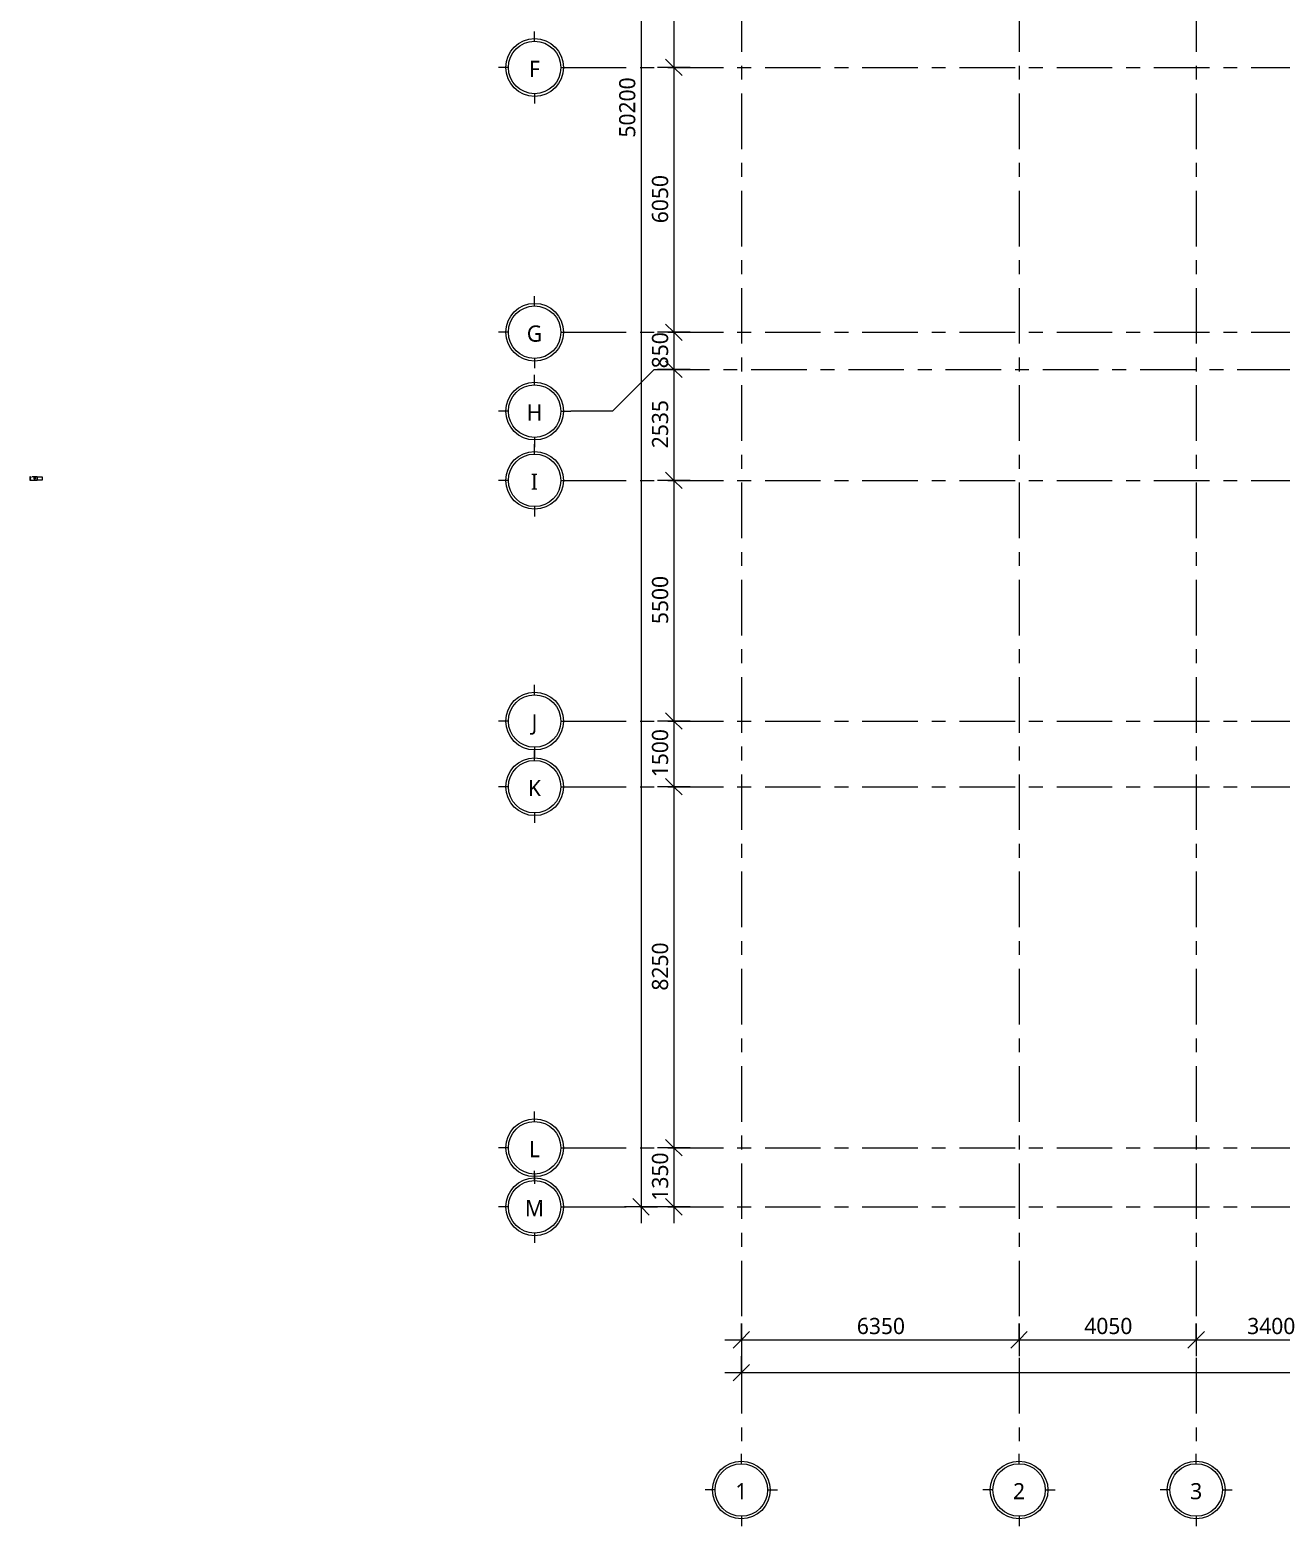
# Model space of a CAD drawing. Header units: millimetres. Extents: x 472 to 124515, y -23895 to 51792.
# Drawn here: x 472 to 29080, y -23895 to 10292 of the extents above; entities that cross this region are included whole.
import ezdxf

# ---------------------------------------------------------------- set-up
doc = ezdxf.new("R2010")
doc.units = ezdxf.units.MM
doc.header["$LTSCALE"] = 100
doc.linetypes.add('IMPORT-HIDDEN', pattern=[9.525, 6.35, -3.175])
doc.linetypes.add('Ligne de quadrillage', pattern=[22.225, 12.7, -3.175, 3.175, -3.175])
for name, color, linetype, lineweight in [('A-010-D_DIM', 211, 'Continuous', 5), ('A-010-D_DIM-150', 211, 'Continuous', 5), ('A-010-M_LINE', 90, 'Continuous', 5), ('A-010-M_LINE-T', 151, 'Continuous', 13), ('Z-030-M_GRID', 191, 'Continuous', 5), ('Z-033_T_GRIDREF', 31, 'Continuous', 5)]:
    doc.layers.add(name, color=color, linetype=linetype, lineweight=lineweight)
doc.styles.add('Trebuchet MS', font='trebuc.ttf', dxfattribs={"height": 369.230769})
doc.dimstyles.new('ART-Cotes_linéaires', dxfattribs={"dimscale": 304.8, "dimtxt": 375, "dimasz": 1.230315, "dimexe": 1.230315, "dimexo": 0.0625, "dimgap": 0.098425, "dimtad": 1, "dimdec": 0, "dimdsep": 46, "dimtxsty": 'Trebuchet MS', "dimblk1": 'OBLIQUE', "dimblk2": 'OBLIQUE', "dimsah": 1, "dimcen": 0.09, "dimdle": 1.230315, "dimazin": 0, "dimtfac": 1, "dimtdec": 4, "dimtix": 1, "dimtmove": 0, "dimatfit": 3, "dimfxl": 1.230315, "dimfxlon": 1, "dimtvp": 1, "dimtolj": 1, "dimtzin": 0, "dimarcsym": 2})

# ---------------------------------------------------------------- blocks, each defined once
blk = doc.blocks.new('Grid - End of the grid line - Circle-4360-4_022 - ART-Level 4 - TYP 1 C1')
at = {"layer": 'Z-033_T_GRIDREF'}
for p, q in [((0, 4), (0, 5.5)), ((-4, 0), (-5.5, 0)), ((4, 0), (5.5, 0)), ((0, -4), (0, -5.5))]:
    blk.add_line(p, q, dxfattribs=at)
for radius in [4.4, 4]:
    blk.add_circle((0, 0), radius, dxfattribs=at)
blk = doc.blocks.new('DIMBLOCK1-4_022 - ART-Level 4 - TYP 1 C1')
at = {"layer": 'A-010-D_DIM-150', "transparency": 16777216}
for p, q in [((16739, -19264), (16739, -20014)), ((16739, -19639), (16739, -19264)), ((23089, -19264), (23089, -20014)), ((23089, -19639), (23089, -19264)), ((16364, -19639), (23089, -19639))]:
    blk.add_line(p, q, dxfattribs=at)
at = {"layer": 'A-010-D_DIM-150', "lineweight": 15, "transparency": 16777216}
for p, q in [((16739, -19639), (16926, -19452)), ((23089, -19639), (23276, -19452)), ((16739, -19639), (16551, -19827)), ((23089, -19639), (22901, -19827))]:
    blk.add_line(p, q, dxfattribs=at)
at = {"layer": 'A-010-D_DIM-150', "color": 0, "transparency": 16777216, "insert": (19380, -19138), "char_height": 369.2, "width": 1281.36, "attachment_point": 1, "line_spacing_factor": 1.032839, "style": 'Trebuchet MS'}
blk.add_mtext('6350', dxfattribs=at)
blk = doc.blocks.new('_Oblique')
at = {"color": 0, "linetype": 'ByBlock', "lineweight": -2}
blk.add_line((-0.5, -0.5), (0.5, 0.5), dxfattribs=at)
blk = doc.blocks.new('DIMBLOCK2-4_022 - ART-Level 4 - TYP 1 C1')
at = {"layer": 'A-010-D_DIM-150', "transparency": 16777216}
for p, q in [((23089, -19264), (23089, -20014)), ((23089, -19639), (23089, -19264)), ((27139, -19264), (27139, -20014)), ((27139, -19639), (27139, -19264)), ((23089, -19639), (27139, -19639))]:
    blk.add_line(p, q, dxfattribs=at)
at = {"layer": 'A-010-D_DIM-150', "lineweight": 15, "transparency": 16777216}
for p, q in [((23089, -19639), (23276, -19452)), ((27139, -19639), (27326, -19452)), ((23089, -19639), (22901, -19827)), ((27139, -19639), (26951, -19827))]:
    blk.add_line(p, q, dxfattribs=at)
at = {"layer": 'A-010-D_DIM-150', "color": 0, "transparency": 16777216, "insert": (24580, -19138), "char_height": 369.2, "width": 1281.36, "attachment_point": 1, "line_spacing_factor": 1.032839, "style": 'Trebuchet MS'}
blk.add_mtext('4050', dxfattribs=at)
blk = doc.blocks.new('DIMBLOCK3-4_022 - ART-Level 4 - TYP 1 C1')
at = {"layer": 'A-010-D_DIM-150', "transparency": 16777216}
for p, q in [((27139, -19264), (27139, -20014)), ((27139, -19639), (27139, -19264)), ((30539, -19264), (30539, -20014)), ((30539, -19639), (30539, -19264)), ((27139, -19639), (30539, -19639))]:
    blk.add_line(p, q, dxfattribs=at)
at = {"layer": 'A-010-D_DIM-150', "lineweight": 15, "transparency": 16777216}
for p, q in [((27139, -19639), (27326, -19452)), ((30539, -19639), (30726, -19452)), ((27139, -19639), (26951, -19827)), ((30539, -19639), (30351, -19827))]:
    blk.add_line(p, q, dxfattribs=at)
at = {"layer": 'A-010-D_DIM-150', "color": 0, "transparency": 16777216, "insert": (28305, -19138), "char_height": 369.2, "width": 1281.36, "attachment_point": 1, "line_spacing_factor": 1.032839, "style": 'Trebuchet MS'}
blk.add_mtext('3400', dxfattribs=at)
blk = doc.blocks.new('DIMBLOCK19-4_022 - ART-Level 4 - TYP 1 C1')
at = {"layer": 'A-010-D_DIM-150', "transparency": 16777216}
for p, q in [((16739, -20014), (16739, -20764)), ((16739, -20389), (16739, -20014)), ((113239, -20014), (113239, -20764)), ((113239, -20389), (113239, -20014)), ((16364, -20389), (113614, -20389))]:
    blk.add_line(p, q, dxfattribs=at)
at = {"layer": 'A-010-D_DIM-150', "lineweight": 15, "transparency": 16777216}
for p, q in [((16739, -20389), (16551, -20577)), ((16739, -20389), (16926, -20202)), ((113239, -20389), (113051, -20577)), ((113239, -20389), (113426, -20202))]:
    blk.add_line(p, q, dxfattribs=at)
at = {"layer": 'A-010-D_DIM-150', "color": 0, "transparency": 16777216, "insert": (64321, -19888), "char_height": 369.2, "width": 1601.69, "attachment_point": 1, "line_spacing_factor": 1.032839, "style": 'Trebuchet MS'}
blk.add_mtext('96500', dxfattribs=at)
blk = doc.blocks.new('DIMBLOCK24-4_022 - ART-Level 4 - TYP 1 C1')
at = {"layer": 'A-010-D_DIM-150', "lineweight": 15, "transparency": 16777216}
for p, q in [((15195, 13250), (15008, 13437)), ((15195, 13250), (15383, 13062)), ((15195, 9435), (15008, 9622)), ((15195, 9435), (15383, 9248))]:
    blk.add_line(p, q, dxfattribs=at)
at = {"layer": 'A-010-D_DIM-150', "transparency": 16777216}
for p, q in [((15570, 13250), (14820, 13250)), ((15195, 13250), (15195, 9435)), ((15195, 13250), (15570, 13250)), ((15570, 9435), (14820, 9435)), ((15195, 9435), (15570, 9435))]:
    blk.add_line(p, q, dxfattribs=at)
at = {"layer": 'A-010-D_DIM-150', "color": 0, "transparency": 16777216, "insert": (14695, 10809), "char_height": 369.2, "width": 1281.36, "attachment_point": 1, "rotation": 90, "line_spacing_factor": 1.032839, "style": 'Trebuchet MS'}
blk.add_mtext('3815', dxfattribs=at)
blk = doc.blocks.new('DIMBLOCK25-4_022 - ART-Level 4 - TYP 1 C1')
at = {"layer": 'A-010-D_DIM-150', "lineweight": 15, "transparency": 16777216}
for p, q in [((15195, 9435), (15008, 9622)), ((15195, 9435), (15383, 9248)), ((15195, 3385), (15008, 3572)), ((15195, 3385), (15383, 3197))]:
    blk.add_line(p, q, dxfattribs=at)
at = {"layer": 'A-010-D_DIM-150', "transparency": 16777216}
for p, q in [((15570, 9435), (14820, 9435)), ((15195, 9435), (15195, 3385)), ((15195, 9435), (15570, 9435)), ((15570, 3385), (14820, 3385)), ((15195, 3385), (15570, 3385))]:
    blk.add_line(p, q, dxfattribs=at)
at = {"layer": 'A-010-D_DIM-150', "color": 0, "transparency": 16777216, "insert": (14695, 5876), "char_height": 369.2, "width": 1281.36, "attachment_point": 1, "rotation": 90, "line_spacing_factor": 1.032839, "style": 'Trebuchet MS'}
blk.add_mtext('6050', dxfattribs=at)
blk = doc.blocks.new('DIMBLOCK26-4_022 - ART-Level 4 - TYP 1 C1')
at = {"layer": 'A-010-D_DIM-150', "lineweight": 15, "transparency": 16777216}
for p, q in [((15195, 3385), (15008, 3572)), ((15195, 3385), (15383, 3197)), ((15195, 2535), (15008, 2722)), ((15195, 2535), (15383, 2348))]:
    blk.add_line(p, q, dxfattribs=at)
at = {"layer": 'A-010-D_DIM-150', "transparency": 16777216}
for p, q in [((15570, 3385), (14820, 3385)), ((15195, 3385), (15195, 2535)), ((15195, 3385), (15570, 3385)), ((15570, 2535), (14820, 2535)), ((15195, 2535), (15570, 2535))]:
    blk.add_line(p, q, dxfattribs=at)
at = {"layer": 'A-010-D_DIM-150', "color": 0, "transparency": 16777216, "insert": (14695, 2560), "char_height": 369.2, "width": 961.02, "attachment_point": 1, "rotation": 90, "line_spacing_factor": 1.032839, "style": 'Trebuchet MS'}
blk.add_mtext('850', dxfattribs=at)
blk = doc.blocks.new('DIMBLOCK27-4_022 - ART-Level 4 - TYP 1 C1')
at = {"layer": 'A-010-D_DIM-150', "transparency": 16777216}
for p, q in [((15570, 2535), (14820, 2535)), ((15195, 2535), (15195, 0)), ((15195, 2535), (15570, 2535)), ((15570, 0), (14820, 0)), ((15195, 0), (15570, 0))]:
    blk.add_line(p, q, dxfattribs=at)
at = {"layer": 'A-010-D_DIM-150', "lineweight": 15, "transparency": 16777216}
for p, q in [((15195, 2535), (15008, 2722)), ((15195, 2535), (15383, 2348)), ((15195, 0), (15008, 187)), ((15195, 0), (15383, -188))]:
    blk.add_line(p, q, dxfattribs=at)
at = {"layer": 'A-010-D_DIM-150', "color": 0, "transparency": 16777216, "insert": (14695, 734), "char_height": 369.2, "width": 1281.36, "attachment_point": 1, "rotation": 90, "line_spacing_factor": 1.032839, "style": 'Trebuchet MS'}
blk.add_mtext('2535', dxfattribs=at)
blk = doc.blocks.new('DIMBLOCK28-4_022 - ART-Level 4 - TYP 1 C1')
at = {"layer": 'A-010-D_DIM-150', "lineweight": 15, "transparency": 16777216}
for p, q in [((15195, 0), (15008, 187)), ((15195, 0), (15383, -188)), ((15195, -5500), (15008, -5313)), ((15195, -5500), (15383, -5688))]:
    blk.add_line(p, q, dxfattribs=at)
at = {"layer": 'A-010-D_DIM-150', "transparency": 16777216}
for p, q in [((15570, 0), (14820, 0)), ((15195, 0), (15195, -5500)), ((15195, 0), (15570, 0)), ((15570, -5500), (14820, -5500)), ((15195, -5500), (15570, -5500))]:
    blk.add_line(p, q, dxfattribs=at)
at = {"layer": 'A-010-D_DIM-150', "color": 0, "transparency": 16777216, "insert": (14695, -3284), "char_height": 369.2, "width": 1281.36, "attachment_point": 1, "rotation": 90, "line_spacing_factor": 1.032839, "style": 'Trebuchet MS'}
blk.add_mtext('5500', dxfattribs=at)
blk = doc.blocks.new('DIMBLOCK29-4_022 - ART-Level 4 - TYP 1 C1')
at = {"layer": 'A-010-D_DIM-150', "lineweight": 15, "transparency": 16777216}
for p, q in [((15195, -5500), (15008, -5313)), ((15195, -5500), (15383, -5688)), ((15195, -7000), (15008, -6812)), ((15195, -7000), (15383, -7187))]:
    blk.add_line(p, q, dxfattribs=at)
at = {"layer": 'A-010-D_DIM-150', "transparency": 16777216}
for p, q in [((15570, -5500), (14820, -5500)), ((15195, -5500), (15195, -7000)), ((15195, -5500), (15570, -5500)), ((15570, -7000), (14820, -7000)), ((15195, -7000), (15570, -7000))]:
    blk.add_line(p, q, dxfattribs=at)
at = {"layer": 'A-010-D_DIM-150', "color": 0, "transparency": 16777216, "insert": (14695, -6784), "char_height": 369.2, "width": 1281.36, "attachment_point": 1, "rotation": 90, "line_spacing_factor": 1.032839, "style": 'Trebuchet MS'}
blk.add_mtext('1500', dxfattribs=at)
blk = doc.blocks.new('DIMBLOCK30-4_022 - ART-Level 4 - TYP 1 C1')
at = {"layer": 'A-010-D_DIM-150', "lineweight": 15, "transparency": 16777216}
for p, q in [((15195, -7000), (15008, -6812)), ((15195, -7000), (15383, -7187)), ((15195, -15250), (15008, -15063)), ((15195, -15250), (15383, -15438))]:
    blk.add_line(p, q, dxfattribs=at)
at = {"layer": 'A-010-D_DIM-150', "transparency": 16777216}
for p, q in [((15570, -7000), (14820, -7000)), ((15195, -7000), (15195, -15250)), ((15195, -7000), (15570, -7000)), ((15570, -15250), (14820, -15250)), ((15195, -15250), (15570, -15250))]:
    blk.add_line(p, q, dxfattribs=at)
at = {"layer": 'A-010-D_DIM-150', "color": 0, "transparency": 16777216, "insert": (14695, -11659), "char_height": 369.2, "width": 1281.36, "attachment_point": 1, "rotation": 90, "line_spacing_factor": 1.032839, "style": 'Trebuchet MS'}
blk.add_mtext('8250', dxfattribs=at)
blk = doc.blocks.new('DIMBLOCK31-4_022 - ART-Level 4 - TYP 1 C1')
at = {"layer": 'A-010-D_DIM-150', "transparency": 16777216}
for p, q in [((15570, -15250), (14820, -15250)), ((15195, -15250), (15195, -16975)), ((15195, -15250), (15570, -15250)), ((15570, -16600), (14820, -16600)), ((15195, -16600), (15570, -16600))]:
    blk.add_line(p, q, dxfattribs=at)
at = {"layer": 'A-010-D_DIM-150', "lineweight": 15, "transparency": 16777216}
for p, q in [((15195, -15250), (15008, -15063)), ((15195, -15250), (15383, -15438)), ((15195, -16600), (15008, -16413)), ((15195, -16600), (15383, -16788))]:
    blk.add_line(p, q, dxfattribs=at)
at = {"layer": 'A-010-D_DIM-150', "color": 0, "transparency": 16777216, "insert": (14695, -16459), "char_height": 369.2, "width": 1281.36, "attachment_point": 1, "rotation": 90, "line_spacing_factor": 1.032839, "style": 'Trebuchet MS'}
blk.add_mtext('1350', dxfattribs=at)
blk = doc.blocks.new('DIMBLOCK32-4_022 - ART-Level 4 - TYP 1 C1')
at = {"layer": 'A-010-D_DIM-150', "transparency": 16777216}
for p, q in [((14445, 33975), (14445, -16975)), ((14820, 33600), (14070, 33600)), ((14445, 33600), (14820, 33600)), ((14820, -16600), (14070, -16600)), ((14445, -16600), (14820, -16600))]:
    blk.add_line(p, q, dxfattribs=at)
at = {"layer": 'A-010-D_DIM-150', "lineweight": 15, "transparency": 16777216}
for p, q in [((14445, 33600), (14258, 33788)), ((14445, 33600), (14633, 33413)), ((14445, -16600), (14258, -16413)), ((14445, -16600), (14633, -16788))]:
    blk.add_line(p, q, dxfattribs=at)
at = {"layer": 'A-010-D_DIM-150', "color": 0, "transparency": 16777216, "insert": (13945, 7833), "char_height": 369.2, "width": 1601.69, "attachment_point": 1, "rotation": 90, "line_spacing_factor": 1.032839, "style": 'Trebuchet MS'}
blk.add_mtext('50200', dxfattribs=at)
blk = doc.blocks.new('4F')
at = {"layer": 'Z-030-M_GRID', "linetype": 'Ligne de quadrillage'}
for p, q in [((16738.6, 35509.7), (16738.6, -22244.6)), ((23088.6, 35509.7), (23088.6, -22244.6)), ((27138.6, 35509.7), (27138.6, -22244.6)), ((12837, 9435), (115521.9, 9435)), ((12837, 3385), (115521.9, 3385)), ((14742, 2535), (115521.9, 2535)), ((12837, 0), (115521.9, 0)), ((12837, -5500), (115521.9, -5500)), ((12837, -7000), (115521.9, -7000)), ((12837, -15250), (115521.9, -15250)), ((12837, -16600), (115521.9, -16600))]:
    blk.add_line(p, q, dxfattribs=at)
at = {"layer": 'Z-030-M_GRID'}
for p, q in [((14742, 2535), (13789.5, 1582.5)), ((13789.5, 1582.5), (12837, 1582.5))]:
    blk.add_line(p, q, dxfattribs=at)
at = {"layer": 'Z-033_T_GRIDREF', "xscale": 149.9999999999999, "yscale": 149.9999999999999, "zscale": 149.9999999999999}
for p, rotation in [((12012, 9435), 269.9999999999996), ((12012, 3385), 269.9999999999996), ((12012, 1582.5), 269.9999999999996), ((12012, 0), 269.9999999999996), ((12012, -5500), 269.9999999999996), ((12012, -7000), 269.9999999999996), ((12012, -15250), 269.9999999999996), ((12012, -16600), 269.9999999999996), ((16738.6, -23069.6), 180), ((23088.6, -23069.6), 180), ((27138.6, -23069.6), 180)]:
    blk.add_blockref('Grid - End of the grid line - Circle-4360-4_022 - ART-Level 4 - TYP 1 C1', p, dxfattribs=dict(at, rotation=rotation))
at = {"layer": 'Z-033_T_GRIDREF', "char_height": 369.2, "attachment_point": 2, "line_spacing_factor": 1.032839, "style": 'Trebuchet MS'}
for s, insert, width in [('F', (12008.1, 9588.3), 319.5), ('G', (12008.1, 3538.3), 409.5), ('H', (12008.1, 1735.8), 396), ('I', (12008.1, 153.3), 171), ('J', (12008.1, -5346.7), 288), ('K', (12008.1, -6846.7), 351), ('L', (12008.1, -15096.7), 306), ('M', (12008.1, -16446.7), 432), ('1', (16738.8, -22912.6), 319.5), ('2', (23088.8, -22912.6), 319.5), ('3', (27138.8, -22912.6), 319.5)]:
    blk.add_mtext(s, dxfattribs=dict(at, insert=insert, width=width))
at = {"layer": 'A-010-D_DIM'}
for base, p1, p2, override, picture, middle in [((14445.5, -16600), (14820.5, 33600), (14820.5, -16600), {"dimpost": '<>', "dimfxl": 50200.000001}, 'DIMBLOCK32-4_022 - ART-Level 4 - TYP 1 C1', (14227.6, 8500)), ((15195.5, 9435), (15570.5, 13250), (15570.5, 9435), {"dimpost": '<>', "dimfxl": 3814.999999}, 'DIMBLOCK24-4_022 - ART-Level 4 - TYP 1 C1', (14977.6, 11342.5)), ((15195.5, 3385), (15570.5, 9435), (15570.5, 3385), {"dimpost": '<>', "dimfxl": 6050}, 'DIMBLOCK25-4_022 - ART-Level 4 - TYP 1 C1', (14977, 6410)), ((15195.5, 2535), (15570.5, 3385), (15570.5, 2535), {"dimpost": '<>', "dimfxl": 850}, 'DIMBLOCK26-4_022 - ART-Level 4 - TYP 1 C1', (14977.6, 2960)), ((15195.5, 0), (15570.5, 2535), (15570.5, 0), {"dimpost": '<>', "dimfxl": 2535}, 'DIMBLOCK27-4_022 - ART-Level 4 - TYP 1 C1', (14977.6, 1267.5)), ((15195.5, -5500), (15570.5, 0), (15570.5, -5500), {"dimpost": '<>', "dimfxl": 5500.000001}, 'DIMBLOCK28-4_022 - ART-Level 4 - TYP 1 C1', (14977.6, -2750)), ((15195.5, -7000), (15570.5, -5500), (15570.5, -7000), {"dimpost": '<>', "dimfxl": 1499.999999}, 'DIMBLOCK29-4_022 - ART-Level 4 - TYP 1 C1', (14977.6, -6250)), ((15195.5, -15250), (15570.5, -7000), (15570.5, -15250), {"dimpost": '<>', "dimfxl": 8250.000002}, 'DIMBLOCK30-4_022 - ART-Level 4 - TYP 1 C1', (14977.6, -11125)), ((15195.5, -16600), (15570.5, -15250), (15570.5, -16600), {"dimpost": '<>', "dimfxl": 1349.999999}, 'DIMBLOCK31-4_022 - ART-Level 4 - TYP 1 C1', (14977.6, -15925))]:
    dim = blk.add_linear_dim(base=base, p1=p1, p2=p2, angle=90, dimstyle='ART-Cotes_linéaires', override=override, dxfattribs=at)
    dim.commit()
    dim.dimension.update_dxf_attribs({"geometry": picture, "text_midpoint": middle})
for base, p1, p2, override, picture, middle in [((23088.6, -19639.3), (16738.6, -19264.3), (23088.6, -19264.3), {"dimpost": '<>', "dimfxl": 6350}, 'DIMBLOCK1-4_022 - ART-Level 4 - TYP 1 C1', (19913.6, -19420.8)), ((27138.6, -19639.3), (23088.6, -19264.3), (27138.6, -19264.3), {"dimpost": '<>', "dimfxl": 4050}, 'DIMBLOCK2-4_022 - ART-Level 4 - TYP 1 C1', (25113.6, -19421.4)), ((30538.6, -19639.3), (27138.6, -19264.3), (30538.6, -19264.3), {"dimpost": '<>', "dimfxl": 3400}, 'DIMBLOCK3-4_022 - ART-Level 4 - TYP 1 C1', (28838.6, -19421.4)), ((113238.6, -20389.3), (16738.6, -20014.3), (113238.6, -20014.3), {"dimpost": '<>', "dimfxl": 96500}, 'DIMBLOCK19-4_022 - ART-Level 4 - TYP 1 C1', (64988.6, -20170.8))]:
    dim = blk.add_linear_dim(base=base, p1=p1, p2=p2, dimstyle='ART-Cotes_linéaires', override=override, dxfattribs=at)
    dim.commit()
    dim.dimension.update_dxf_attribs({"geometry": picture, "text_midpoint": middle})

msp = doc.modelspace()

# ---------------------------------------------------------------- linework, layer by layer
at = {"layer": 'A-010-M_LINE', "linetype": 'IMPORT-HIDDEN'}
for p, q in [((472, 73.6), (472, 10.5)), ((477, 5.5), (634.8, 5.5)), ((634.8, 78.5), (512.8, 78.5)), ((639.8, 10.5), (639.8, 73.5))]:
    msp.add_line(p, q, dxfattribs=at)
at = {"layer": 'A-010-M_LINE', "lineweight": 25}
for p, q in [((495.8, 72.9), (475.8, 72.9)), ((475.8, 72.9), (475.8, 67.9)), ((475.8, 67.9), (495.8, 67.9)), ((495.8, 59.4), (475.8, 59.4)), ((475.8, 59.4), (475.8, 54.4)), ((475.8, 54.4), (495.8, 54.4)), ((495.8, 45.8), (475.8, 45.8)), ((475.8, 45.8), (475.8, 40.8)), ((475.8, 40.8), (495.8, 40.8)), ((495.8, 67.9), (495.8, 72.9)), ((495.8, 54.4), (495.8, 59.4)), ((495.8, 40.8), (495.8, 45.8)), ((592.2, 72.3), (572.2, 72.3)), ((572.2, 72.3), (572.2, 67.3)), ((572.2, 67.3), (592.2, 67.3)), ((592.2, 57.3), (572.2, 57.3)), ((572.2, 52.3), (572.2, 57.3)), ((572.2, 52.3), (592.2, 52.3)), ((592.3, 43.7), (572.3, 43.7)), ((572.3, 43.7), (572.3, 38.7)), ((572.3, 38.7), (592.3, 38.7)), ((592.3, 31.9), (572.3, 31.9)), ((572.3, 31.9), (572.3, 26.9)), ((572.3, 26.9), (592.3, 26.9)), ((592.2, 67.3), (592.2, 72.3)), ((592.2, 52.3), (592.2, 57.3)), ((592.3, 38.7), (592.3, 43.7)), ((592.3, 26.9), (592.3, 31.9))]:
    msp.add_line(p, q, dxfattribs=at)
at = {"layer": 'A-010-M_LINE'}
for p, q in [((495.8, 31.9), (475.8, 31.9)), ((475.8, 31.9), (475.8, 26.9)), ((475.8, 26.9), (495.8, 31.9)), ((475.8, 31.9), (495.8, 26.9)), ((475.8, 26.9), (495.8, 26.9)), ((495.8, 26.9), (495.8, 31.9)), ((647, 83.5), (753.5, 83.5)), ((647, 2.5), (647, 83.5)), ((753.5, 2.5), (647, 2.5)), ((753.5, 83.5), (753.5, 2.5))]:
    msp.add_line(p, q, dxfattribs=at)
at = {"layer": 'A-010-M_LINE', "linetype": 'IMPORT-HIDDEN'}
for centre, start, end in [((477, 73.6), 90, 180), ((477, 10.5), 180, 270), ((634.8, 73.5), 0, 90), ((634.8, 10.5), 270, 360)]:
    msp.add_arc(centre, 5, start, end, dxfattribs=at)
at = {"layer": 'A-010-M_LINE-T'}
for p, q in [((495.8, 72.9), (475.8, 72.9)), ((475.8, 72.9), (475.8, 67.9)), ((475.8, 67.9), (495.8, 67.9)), ((495.8, 59.4), (475.8, 59.4)), ((475.8, 59.4), (475.8, 54.4)), ((475.8, 54.4), (495.8, 54.4)), ((495.8, 45.8), (475.8, 45.8)), ((475.8, 45.8), (475.8, 40.8)), ((475.8, 40.8), (495.8, 40.8)), ((495.8, 67.9), (495.8, 72.9)), ((495.8, 54.4), (495.8, 59.4)), ((495.8, 40.8), (495.8, 45.8)), ((592.2, 72.3), (572.2, 72.3)), ((572.2, 72.3), (572.2, 67.3)), ((572.2, 67.3), (592.2, 67.3)), ((592.2, 57.3), (572.2, 57.3)), ((572.2, 57.3), (572.2, 52.3)), ((572.2, 52.3), (592.2, 52.3)), ((592.3, 43.7), (572.3, 43.7)), ((572.3, 43.7), (572.3, 38.7)), ((572.3, 38.7), (592.3, 38.7)), ((592.3, 31.9), (572.3, 31.9)), ((572.3, 31.9), (572.3, 26.9)), ((572.3, 26.9), (592.3, 26.9)), ((592.2, 67.3), (592.2, 72.3)), ((592.2, 52.3), (592.2, 57.3)), ((592.3, 38.7), (592.3, 43.7)), ((592.3, 26.9), (592.3, 31.9))]:
    msp.add_line(p, q, dxfattribs=at)

# ---------------------------------------------------------------- block references
msp.add_blockref('4F', (0, 0))

doc.saveas('drawing.dxf')
